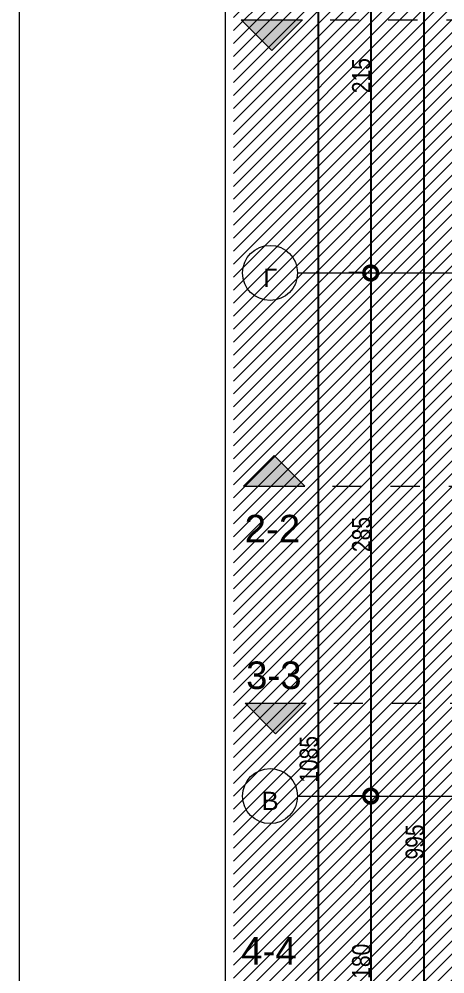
# Model space of a CAD drawing. Header units: centimetres. Extents: x 0 to 25250, y 0 to 2250.
# Drawn here: x 0 to 232, y 840 to 1360 of the extents above; entities that cross this region are included whole.
import ezdxf

# ---------------------------------------------------------------- set-up
doc = ezdxf.new("R2010")
doc.units = ezdxf.units.CM
doc.linetypes.add('17-View-1$0$Dash', pattern=[31.75, 15.875, -15.875])
for name, color, linetype, lineweight in [('A-ANNO-DIMS', 7, 'Continuous', 9), ('A-DETL-GENF', 7, 'Continuous', 9), ('G-ANNO-SYMB', 7, 'Continuous', 9), ('G-ANNO-TTLB', 7, 'Continuous', 9), ('S-GRID', 7, 'Continuous', 9), ('S-GRID-IDEN', 7, 'Continuous', 9)]:
    doc.layers.add(name, color=color, linetype=linetype, lineweight=lineweight)
doc.styles.add('17-View-1$0$Arial Narrow_3', font='ARIALN.TTF', dxfattribs={"height": 10})
doc.styles.add('17-View-1$0$Arial_1', font='arial.ttf', dxfattribs={"height": 10})
doc.styles.add('17-View-1$0$Arial_2', font='arial.ttf', dxfattribs={"height": 15})
doc.dimstyles.new('17-View-1$0$TEC_DIM', dxfattribs={"dimscale": 30.48, "dimtxt": 10.23431, "dimasz": 0.492126, "dimexe": 0.393701, "dimexo": 0.246063, "dimgap": 0, "dimtad": 1, "dimdec": 0, "dimzin": 0, "dimdsep": 46, "dimtxsty": '17-View-1$0$Arial Narrow_3', "dimblk1": '17-View-1$0$_DotSmall', "dimblk2": '17-View-1$0$_DotSmall', "dimsah": 1, "dimcen": 0.09, "dimazin": 0, "dimtfac": 1, "dimtdec": 4, "dimtix": 1, "dimtmove": 0, "dimatfit": 3, "dimfxl": 1, "dimtvp": 1, "dimtolj": 1, "dimtzin": 0, "dimarcsym": 2})

# ---------------------------------------------------------------- blocks, each defined once
blk = doc.blocks.new('TEC_ОФИЦИАЛНА РАМКА - TEC_ОФИЦИАЛНА РАМКА-2548454-СГРАДА ТИП III - РАЗПРЕДЕЛЕНИЕ _0_00')
at = {"layer": 'G-ANNO-TTLB'}
for p, q in [((-19.379, 37.554), (-19.379, -4.446)), ((-17.129, -4.146), (-17.129, 37.254))]:
    blk.add_line(p, q, dxfattribs=at)
blk = doc.blocks.new('Grid - TEC_GRID_CIRCLE-145857-НИВО 0')
at = {"layer": 'S-GRID-IDEN'}
blk.add_circle((0, 0), 0.3, dxfattribs=at)
blk = doc.blocks.new('Section - TEC_SECTION-13048-НИВО 0')
at = {"layer": 'G-ANNO-SYMB'}
blk.add_hatch(color=256, dxfattribs=at).paths.add_polyline_path([(0, 0.334), (0.334, 0), (-0.334, 0)])
for p, q in [((0, 0.334), (-0.334, 0)), ((0.334, 0), (0, 0.334)), ((-0.334, 0), (0.334, 0))]:
    blk.add_line(p, q, dxfattribs=at)
blk = doc.blocks.new('17-View-1$0$_DotSmall')
at = {"color": 0, "linetype": 'ByBlock', "const_width": 0.5}
blk.add_lwpolyline([(-0.0625, 0, 1), (0.0625, 0, 1)], format="xyb", close=True, dxfattribs=at)
blk = doc.blocks.new('*D2380')
at = {"layer": 'A-ANNO-DIMS', "color": 0, "lineweight": -2, "transparency": 16777216}
for p, q in [((186.92, 1436.4), (179.77, 1436.4)), ((191.77, 1436.4), (191.77, 1221.4)), ((186.92, 1221.4), (179.77, 1221.4))]:
    blk.add_line(p, q, dxfattribs=at)
at = {"layer": 'A-ANNO-DIMS', "color": 0, "lineweight": -2, "transparency": 16777216, "xscale": 15, "yscale": 15, "zscale": 15}
for p, rotation in [((191.77, 1436.4), 90), ((191.77, 1221.4), 270)]:
    blk.add_blockref('17-View-1$0$_DotSmall', p, dxfattribs=dict(at, rotation=rotation))
at = {"layer": 'A-ANNO-DIMS', "color": 0, "transparency": 16777216, "insert": (186.67, 1328.9), "char_height": 10, "width": 22.8079, "attachment_point": 5, "rotation": 90, "style": '17-View-1$0$Arial Narrow_3'}
blk.add_mtext('\\A1;215', dxfattribs=at)
blk = doc.blocks.new('*D2381')
at = {"layer": 'A-ANNO-DIMS', "color": 0, "lineweight": -2, "transparency": 16777216}
for p, q in [((186.92, 1221.4), (179.77, 1221.4)), ((191.77, 1221.4), (191.77, 936.4)), ((186.92, 936.4), (179.77, 936.4))]:
    blk.add_line(p, q, dxfattribs=at)
at = {"layer": 'A-ANNO-DIMS', "color": 0, "lineweight": -2, "transparency": 16777216, "xscale": 15, "yscale": 15, "zscale": 15}
for p, rotation in [((191.77, 1221.4), 90), ((191.77, 936.4), 270)]:
    blk.add_blockref('17-View-1$0$_DotSmall', p, dxfattribs=dict(at, rotation=rotation))
at = {"layer": 'A-ANNO-DIMS', "color": 0, "transparency": 16777216, "insert": (186.67, 1078.9), "char_height": 10, "width": 22.8079, "attachment_point": 5, "rotation": 90, "style": '17-View-1$0$Arial Narrow_3'}
blk.add_mtext('\\A1;285', dxfattribs=at)
blk = doc.blocks.new('*D2382')
at = {"layer": 'A-ANNO-DIMS', "color": 0, "lineweight": -2, "transparency": 16777216}
for p, q in [((186.92, 936.4), (179.77, 936.4)), ((191.77, 936.4), (191.77, 756.4)), ((186.92, 756.4), (179.77, 756.4))]:
    blk.add_line(p, q, dxfattribs=at)
at = {"layer": 'A-ANNO-DIMS', "color": 0, "lineweight": -2, "transparency": 16777216, "xscale": 15, "yscale": 15, "zscale": 15}
for p, rotation in [((191.77, 936.4), 90), ((191.77, 756.4), 270)]:
    blk.add_blockref('17-View-1$0$_DotSmall', p, dxfattribs=dict(at, rotation=rotation))
at = {"layer": 'A-ANNO-DIMS', "color": 0, "transparency": 16777216, "insert": (186.67, 846.4), "char_height": 10, "width": 22.8079, "attachment_point": 5, "rotation": 90, "style": '17-View-1$0$Arial Narrow_3'}
blk.add_mtext('\\A1;180', dxfattribs=at)
blk = doc.blocks.new('*D2386')
at = {"layer": 'A-ANNO-DIMS', "color": 0, "lineweight": -2, "transparency": 16777216}
for p, q in [((398.97, 1498.9), (151.21, 1498.9)), ((163.21, 1498.9), (163.21, 413.9)), ((396.47, 413.9), (151.21, 413.9))]:
    blk.add_line(p, q, dxfattribs=at)
at = {"layer": 'A-ANNO-DIMS', "color": 0, "lineweight": -2, "transparency": 16777216, "xscale": 15, "yscale": 15, "zscale": 15}
for p, rotation in [((163.21, 1498.9), 90), ((163.21, 413.9), 270)]:
    blk.add_blockref('17-View-1$0$_DotSmall', p, dxfattribs=dict(at, rotation=rotation))
at = {"layer": 'A-ANNO-DIMS', "color": 0, "transparency": 16777216, "insert": (158.1, 956.4), "char_height": 10, "width": 30.4105, "attachment_point": 5, "rotation": 90, "style": '17-View-1$0$Arial Narrow_3'}
blk.add_mtext('\\A1;1085', dxfattribs=at)
blk = doc.blocks.new('*D2387')
at = {"layer": 'A-ANNO-DIMS', "color": 0, "lineweight": -2, "transparency": 16777216}
for p, q in [((391.47, 1408.9), (208.98, 1408.9)), ((220.98, 413.9), (220.98, 1408.9)), ((396.47, 413.9), (208.98, 413.9))]:
    blk.add_line(p, q, dxfattribs=at)
at = {"layer": 'A-ANNO-DIMS', "color": 0, "lineweight": -2, "transparency": 16777216, "xscale": 15, "yscale": 15, "zscale": 15}
for p, rotation in [((220.98, 1408.9), 90), ((220.98, 413.9), 270)]:
    blk.add_blockref('17-View-1$0$_DotSmall', p, dxfattribs=dict(at, rotation=rotation))
at = {"layer": 'A-ANNO-DIMS', "color": 0, "transparency": 16777216, "insert": (215.87, 911.4), "char_height": 10, "width": 22.8079, "attachment_point": 5, "rotation": 90, "style": '17-View-1$0$Arial Narrow_3'}
blk.add_mtext('\\A1;995', dxfattribs=at)

msp = doc.modelspace()

# ---------------------------------------------------------------- block references
at = {"layer": 'G-ANNO-TTLB', "xscale": 50, "yscale": 50, "zscale": 50}
msp.add_blockref('TEC_ОФИЦИАЛНА РАМКА - TEC_ОФИЦИАЛНА РАМКА-2548454-СГРАДА ТИП III - РАЗПРЕДЕЛЕНИЕ _0_00', (968.96, 222.31), dxfattribs=at)

# ---------------------------------------------------------------- next in the draw order: hatches: boundary and pattern name
at = {"layer": 'A-DETL-GENF', "true_color": 0xe0ea68}
h = msp.add_hatch(dxfattribs=at)
h.set_pattern_fill('FP1_8', color=61, style=0, pattern_type=2)
h.set_pattern_definition([(45, (-1006133.902, 862055.479), (-3.535533906, 3.535533906), [])])
h.paths.add_polyline_path([(368.97, 413.9), (368.97, 1178.9), (393.97, 1178.9), (393.97, 1659.4), (762.47, 1659.4), (762.47, 1828.9), (1608.97, 1828.9), (1608.97, 1748.9), (2008.97, 1748.9), (2008.97, 1386.4), (2028.97, 1386.4), (2028.97, 903.9), (2216.41, 903.9), (2216.41, 2045.75), (116.89, 2045.75), (116.89, 413.9)])

# ---------------------------------------------------------------- next in the draw order: linework, layer by layer
at = {"layer": 'G-ANNO-SYMB', "linetype": '17-View-1$0$Dash', "lineweight": 18}
for p, q in [((137.84, 1359.25), (2173.39, 1359.25)), ((139.16, 1105.25), (2185.66, 1105.25)), ((139.94, 986.94), (2189.4, 986.94))]:
    msp.add_line(p, q, dxfattribs=at)
at = {"layer": 'S-GRID', "color": 1, "lineweight": 18, "true_color": 0xff0000}
for p, q in [((151.88, 1221.4), (276.88, 1221.4)), ((151.88, 936.4), (276.88, 936.4))]:
    msp.add_line(p, q, dxfattribs=at)

# ---------------------------------------------------------------- next in the draw order: block references
at = {"layer": 'G-ANNO-SYMB', "extrusion": (0, 0, -1), "xscale": 49.99999999999998, "yscale": 49.99999999999998, "zscale": 49.99999999999998, "rotation": 180}
for p in [(-137.84, 1359.25), (-139.94, 986.94)]:
    msp.add_blockref('Section - TEC_SECTION-13048-НИВО 0', p, dxfattribs=at)
at = {"layer": 'G-ANNO-SYMB', "xscale": 49.99999999999998, "yscale": 49.99999999999998, "zscale": 49.99999999999998}
msp.add_blockref('Section - TEC_SECTION-13048-НИВО 0', (139.16, 1105.25), dxfattribs=at)
at = {"layer": 'S-GRID-IDEN', "xscale": 49.99999999999998, "yscale": 49.99999999999998, "zscale": 49.99999999999998, "rotation": 269.9999999999994}
for p in [(136.88, 1221.4), (136.88, 936.4)]:
    msp.add_blockref('Grid - TEC_GRID_CIRCLE-145857-НИВО 0', p, dxfattribs=at)

# ---------------------------------------------------------------- next in the draw order: texts
at = {"layer": 'G-ANNO-SYMB', "char_height": 15, "width": 31.1, "attachment_point": 5, "line_spacing_factor": 0.936439, "style": '17-View-1$0$Arial_2'}
for s, insert in [('\\pt60,120,180,240,300,360,420,480,540,600,660,720,780,840,900,960,1020,1080,1140,1200,1260,1320,1380,1440,1500,1560,1620,1680,1740,1800,1860,1920;2-2', (138.16, 1082.12)), ('\\pt60,120,180,240,300,360,420,480,540,600,660,720,780,840,900,960,1020,1080,1140,1200,1260,1320,1380,1440,1500,1560,1620,1680,1740,1800,1860,1920;3-3', (138.94, 1002.12)), ('\\pt60,120,180,240,300,360,420,480,540,600,660,720,780,840,900,960,1020,1080,1140,1200,1260,1320,1380,1440,1500,1560,1620,1680,1740,1800,1860,1920;4-4', (136.25, 852.12))]:
    msp.add_mtext(s, dxfattribs=dict(at, insert=insert))
at = {"layer": 'S-GRID-IDEN', "char_height": 10, "attachment_point": 5, "line_spacing_factor": 0.936439, "style": '17-View-1$0$Arial_1'}
for s, insert, width in [('\\pt50,100,150,200,250,300,350,400,450,500,550,600,650,700,750,800,850,900,950,1000,1050,1100,1150,1200,1250,1300,1350,1400,1450,1500,1550,1600;{\\fArial|b0|i0|c204|p34;Г}', (136.96, 1218.75), 7.95), ('\\pt50,100,150,200,250,300,350,400,450,500,550,600,650,700,750,800,850,900,950,1000,1050,1100,1150,1200,1250,1300,1350,1400,1450,1500,1550,1600;{\\fArial|b0|i0|c204|p34;В}', (136.96, 933.75), 9.9)]:
    msp.add_mtext(s, dxfattribs=dict(at, insert=insert, width=width))

# ---------------------------------------------------------------- next in the draw order: dimensions: what is measured, and where the dimension line sits
at = {"layer": 'A-ANNO-DIMS'}
for base, p1, p2, override, picture, middle in [((163.21, 413.9), (406.47, 1498.9), (403.97, 413.9), {"dimpost": '<>', "dimfxl": 1085.00288}, '*D2386', (158.1, 956.4)), ((191.77, 1221.4), (194.42, 1436.4), (194.42, 1221.4), {"dimpost": '<>', "dimfxl": 215}, '*D2380', (186.67, 1328.9)), ((220.98, 1408.9), (403.97, 413.9), (398.97, 1408.9), {"dimpost": '<>', "dimfxl": 995.012563}, '*D2387', (215.87, 911.4)), ((191.77, 936.4), (194.42, 1221.4), (194.42, 936.4), {"dimpost": '<>', "dimfxl": 285}, '*D2381', (186.67, 1078.9)), ((191.77, 756.4), (194.42, 936.4), (194.42, 756.4), {"dimpost": '<>', "dimfxl": 180}, '*D2382', (186.67, 846.4))]:
    dim = msp.add_linear_dim(base=base, p1=p1, p2=p2, angle=90, dimstyle='17-View-1$0$TEC_DIM', override=override, dxfattribs=at)
    dim.commit()
    dim.dimension.update_dxf_attribs({"geometry": picture, "text_midpoint": middle})

doc.saveas('drawing.dxf')
